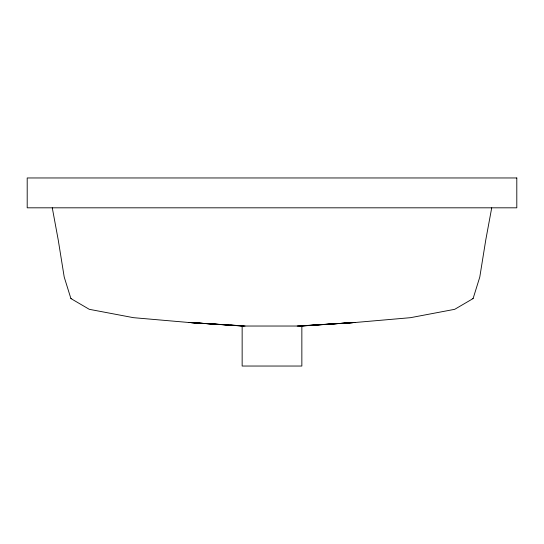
<?xml version="1.0" encoding="UTF-8"?>
<svg xmlns="http://www.w3.org/2000/svg" width="544" height="544" viewBox="0 0 544 544"><rect width="100%" height="100%" fill="white"/><g stroke="black" fill="none" stroke-linecap="round" stroke-linejoin="round"><path stroke-width="0.82" d="M491.722 207.815L485.751 240.054L479.781 277.073L473.096 298.568L454.702 309.318L410.523 317.676L355.592 322.456L301.485 326.033M300.458 326.033L355.592 322.456L297.208 326.033M298.955 326.033L355.592 322.456M52.278 207.815L58.249 240.054L64.219 277.073L70.904 298.568L71.733 298.568M472.267 298.568L473.096 298.568M70.904 298.568L89.298 309.318L133.477 317.676L188.408 322.456L211.256 323.857M212.949 323.959L219.715 324.374M221.408 324.476L227.331 324.843M230.717 325.047L235.79 325.36M239.176 325.57L242.563 325.774M242.515 326.033L188.408 322.456L245.045 326.033M188.408 322.456L243.542 326.033M516.8 177.963L27.2 177.963L27.2 207.815L516.8 207.815L516.8 177.963M301.852 326.033L242.148 326.033L242.148 366.037L301.852 366.037L301.852 326.033"/></g></svg>
